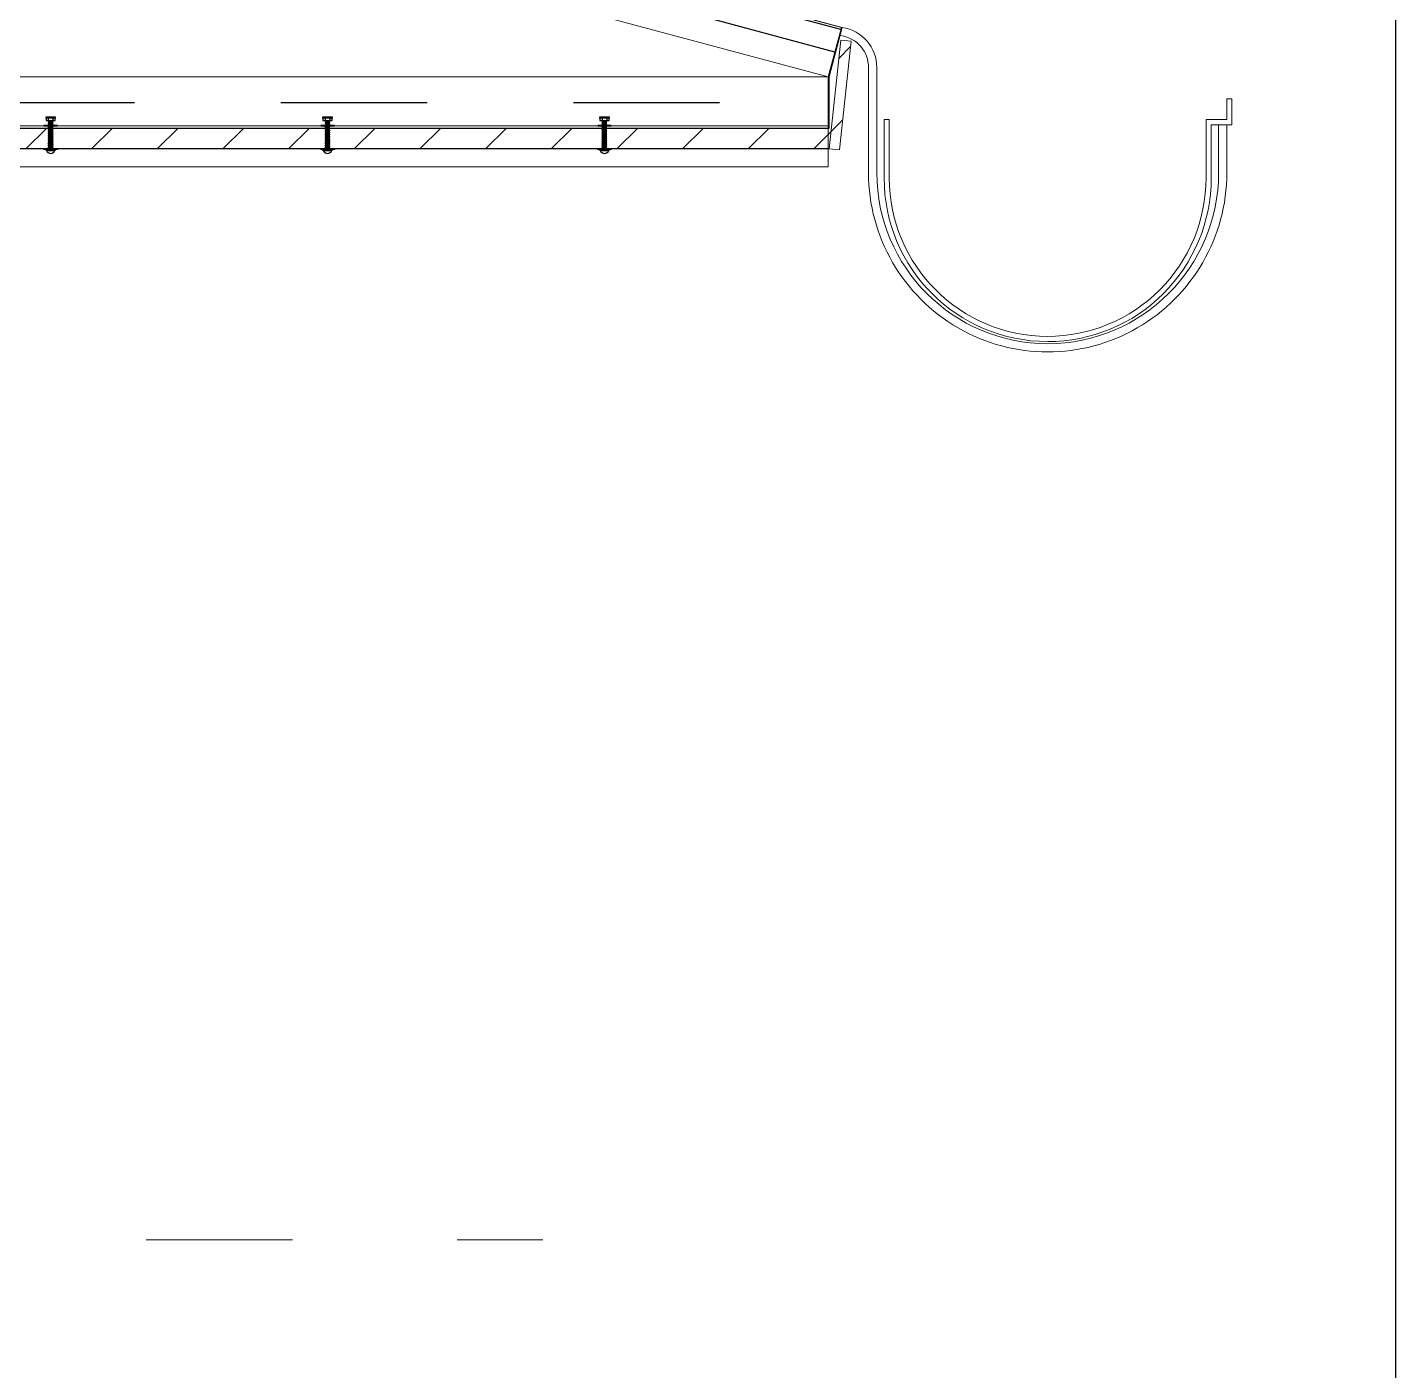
# Model space of a CAD drawing. Header units: millimetres. Extents: x 8674.86 to 8683.26, y 7174.65 to 7183.6.
# Drawn here: x 8682.323 to 8683.258, y 7178.226 to 7179.145 of the extents above; entities that cross this region are included whole.
import ezdxf

# ---------------------------------------------------------------- set-up
doc = ezdxf.new("R2010")
doc.units = ezdxf.units.MM
for name, pattern in [('ACAD_ISO03W100', [30, 12, -18]), ('ACAD_ISO12W100', [21, 12, -3, 0, -3, 0, -3]), ('TRAZO_Y_PUNTO', [1, 0.5, -0.25, 0, -0.25])]:
    doc.linetypes.add(name, pattern=pattern)
doc.layers.add('000-dwgLAB-Rectan.', color=251, linetype='Continuous', plot=False)
doc.layers.add('001_Dark_1 30', color=250, linetype='Continuous', lineweight=0)
doc.layers.add('CUT 1 30', color=7, linetype='ACAD_ISO12W100', lineweight=5)
doc.layers.add('002_Medium_1 30', color=252, linetype='Continuous')
doc.layers.add('003_Light_1 30', color=253, linetype='Continuous')

msp = doc.modelspace()

# ---------------------------------------------------------------- hatches: boundary and pattern name
at = {"layer": '003_Light_1 30', "ltscale": 10}
h = msp.add_hatch(dxfattribs=at)
h.set_pattern_fill('ANSI31', color=256, scale=0.01)
h.set_pattern_definition([(45, (8670.605085, 7173.586227), (-0.02245064, 0.02245064), [])])
h.paths.add_polyline_path([(8682.83242, 7179.26094), (8682.84691, 7179.25706), (8682.82102, 7179.16046), (8682.80653, 7179.16435)])
h.paths.add_polyline_path([(8682.87889, 7179.136), (8682.88595, 7179.13524), (8682.87797, 7179.0609), (8682.87091, 7179.06166)])
h.paths.add_polyline_path([(8682.72201, 7179.06166), (8682.72201, 7179.06125), (8682.72055, 7179.06125), (8682.72055, 7179.06044), (8682.71445, 7179.06044, 0.666965), (8682.72031, 7179.06044), (8682.72055, 7179.06044), (8682.72055, 7179.06125), (8682.72201, 7179.06125), (8682.72201, 7179.06166), (8682.87091, 7179.06166), (8682.87244, 7179.07586), (8682.71866, 7179.07586), (8682.71856, 7179.07606), (8682.71856, 7179.07674), (8682.71876, 7179.07685), (8682.71882, 7179.07683), (8682.7188, 7179.07687), (8682.71876, 7179.07685), (8682.71856, 7179.07691), (8682.71856, 7179.07586), (8682.71653, 7179.07586), (8682.71856, 7179.07538), (8682.71856, 7179.0747), (8682.71882, 7179.07417), (8682.71856, 7179.07402), (8682.71856, 7179.07334), (8682.71882, 7179.0728), (8682.71856, 7179.07266), (8682.71856, 7179.07198), (8682.71882, 7179.07144), (8682.71856, 7179.0713), (8682.71856, 7179.07062), (8682.71882, 7179.07008), (8682.71856, 7179.06994), (8682.71856, 7179.06926), (8682.71882, 7179.06872), (8682.71856, 7179.06858), (8682.71856, 7179.0679), (8682.71882, 7179.06736), (8682.71856, 7179.06722), (8682.71856, 7179.06654), (8682.71882, 7179.066), (8682.71856, 7179.06586), (8682.71856, 7179.06518), (8682.71882, 7179.06464), (8682.71856, 7179.0645), (8682.71856, 7179.06382), (8682.71882, 7179.06328), (8682.71856, 7179.06314), (8682.71856, 7179.06246), (8682.71882, 7179.06192), (8682.71835, 7179.06166)])
h.paths.add_polyline_path([(8682.53268, 7179.06166), (8682.53268, 7179.06125), (8682.53121, 7179.06125), (8682.53121, 7179.06044), (8682.52512, 7179.06044, 0.666965), (8682.53098, 7179.06044), (8682.53121, 7179.06044), (8682.53121, 7179.06125), (8682.53268, 7179.06125), (8682.53268, 7179.06166), (8682.71275, 7179.06166), (8682.71275, 7179.06125), (8682.71422, 7179.06125), (8682.71422, 7179.06044), (8682.71445, 7179.06044, 0.666965), (8682.72031, 7179.06044), (8682.71422, 7179.06044), (8682.71422, 7179.06125), (8682.71275, 7179.06125), (8682.71275, 7179.06166), (8682.71608, 7179.06166), (8682.71608, 7179.06236), (8682.71571, 7179.0629), (8682.71608, 7179.06304), (8682.71608, 7179.06372), (8682.71571, 7179.06426), (8682.71608, 7179.06441), (8682.71608, 7179.06509), (8682.71571, 7179.06562), (8682.71608, 7179.06577), (8682.71608, 7179.06645), (8682.71571, 7179.06698), (8682.71608, 7179.06713), (8682.71608, 7179.06781), (8682.71571, 7179.06834), (8682.71608, 7179.06849), (8682.71608, 7179.06917), (8682.71571, 7179.0697), (8682.71608, 7179.06985), (8682.71608, 7179.07053), (8682.71571, 7179.07106), (8682.71608, 7179.07121), (8682.71608, 7179.07189), (8682.71571, 7179.07242), (8682.71608, 7179.07257), (8682.71608, 7179.07325), (8682.71571, 7179.07378), (8682.71608, 7179.07393), (8682.71608, 7179.07461), (8682.71571, 7179.07514), (8682.71608, 7179.07529), (8682.71608, 7179.07586), (8682.71775, 7179.07586), (8682.71571, 7179.0765), (8682.71608, 7179.07597), (8682.71608, 7179.07586), (8682.52932, 7179.07586), (8682.52923, 7179.07606), (8682.52923, 7179.07674), (8682.52942, 7179.07685), (8682.52949, 7179.07683), (8682.52947, 7179.07687), (8682.52942, 7179.07685), (8682.52923, 7179.07691), (8682.52923, 7179.07586), (8682.5272, 7179.07586), (8682.52923, 7179.07538), (8682.52923, 7179.0747), (8682.52949, 7179.07417), (8682.52923, 7179.07402), (8682.52923, 7179.07334), (8682.52949, 7179.0728), (8682.52923, 7179.07266), (8682.52923, 7179.07198), (8682.52949, 7179.07144), (8682.52923, 7179.0713), (8682.52923, 7179.07062), (8682.52949, 7179.07008), (8682.52923, 7179.06994), (8682.52923, 7179.06926), (8682.52949, 7179.06872), (8682.52923, 7179.06858), (8682.52923, 7179.0679), (8682.52949, 7179.06736), (8682.52923, 7179.06722), (8682.52923, 7179.06654), (8682.52949, 7179.066), (8682.52923, 7179.06586), (8682.52923, 7179.06518), (8682.52949, 7179.06464), (8682.52923, 7179.0645), (8682.52923, 7179.06382), (8682.52949, 7179.06328), (8682.52923, 7179.06314), (8682.52923, 7179.06246), (8682.52949, 7179.06192), (8682.52902, 7179.06166)])
h.paths.add_polyline_path([(8682.34335, 7179.06166), (8682.34335, 7179.06125), (8682.34188, 7179.06125), (8682.34188, 7179.06044), (8682.33578, 7179.06044, 0.666965), (8682.34165, 7179.06044), (8682.34188, 7179.06044), (8682.34188, 7179.06125), (8682.34335, 7179.06125), (8682.34335, 7179.06166), (8682.52342, 7179.06166), (8682.52342, 7179.06125), (8682.52488, 7179.06125), (8682.52488, 7179.06044), (8682.52512, 7179.06044, 0.666965), (8682.53098, 7179.06044), (8682.52488, 7179.06044), (8682.52488, 7179.06125), (8682.52342, 7179.06125), (8682.52342, 7179.06166), (8682.52675, 7179.06166), (8682.52675, 7179.06236), (8682.52637, 7179.0629), (8682.52675, 7179.06304), (8682.52675, 7179.06372), (8682.52637, 7179.06426), (8682.52675, 7179.06441), (8682.52675, 7179.06509), (8682.52637, 7179.06562), (8682.52675, 7179.06577), (8682.52675, 7179.06645), (8682.52637, 7179.06698), (8682.52675, 7179.06713), (8682.52675, 7179.06781), (8682.52637, 7179.06834), (8682.52675, 7179.06849), (8682.52675, 7179.06917), (8682.52637, 7179.0697), (8682.52675, 7179.06985), (8682.52675, 7179.07053), (8682.52637, 7179.07106), (8682.52675, 7179.07121), (8682.52675, 7179.07189), (8682.52637, 7179.07242), (8682.52675, 7179.07257), (8682.52675, 7179.07325), (8682.52637, 7179.07378), (8682.52675, 7179.07393), (8682.52675, 7179.07461), (8682.52637, 7179.07514), (8682.52675, 7179.07529), (8682.52675, 7179.07586), (8682.52842, 7179.07586), (8682.52637, 7179.0765), (8682.52675, 7179.07597), (8682.52675, 7179.07586), (8682.33999, 7179.07586), (8682.3399, 7179.07606), (8682.3399, 7179.07674), (8682.34009, 7179.07685), (8682.34015, 7179.07683), (8682.34013, 7179.07687), (8682.34009, 7179.07685), (8682.3399, 7179.07691), (8682.3399, 7179.07586), (8682.33786, 7179.07586), (8682.3399, 7179.07538), (8682.3399, 7179.0747), (8682.34015, 7179.07417), (8682.3399, 7179.07402), (8682.3399, 7179.07334), (8682.34015, 7179.0728), (8682.3399, 7179.07266), (8682.3399, 7179.07198), (8682.34015, 7179.07144), (8682.3399, 7179.0713), (8682.3399, 7179.07062), (8682.34015, 7179.07008), (8682.3399, 7179.06994), (8682.3399, 7179.06926), (8682.34015, 7179.06872), (8682.3399, 7179.06858), (8682.3399, 7179.0679), (8682.34015, 7179.06736), (8682.3399, 7179.06722), (8682.3399, 7179.06654), (8682.34015, 7179.066), (8682.3399, 7179.06586), (8682.3399, 7179.06518), (8682.34015, 7179.06464), (8682.3399, 7179.0645), (8682.3399, 7179.06382), (8682.34015, 7179.06328), (8682.3399, 7179.06314), (8682.3399, 7179.06246), (8682.34015, 7179.06192), (8682.33969, 7179.06166)])
h.paths.add_polyline_path([(8682.24405, 7179.07586), (8682.33742, 7179.07586), (8682.33742, 7179.07529), (8682.33704, 7179.07514), (8682.33742, 7179.07461), (8682.33742, 7179.07393), (8682.33704, 7179.07378), (8682.33742, 7179.07325), (8682.33742, 7179.07257), (8682.33704, 7179.07242), (8682.33742, 7179.07189), (8682.33742, 7179.07121), (8682.33704, 7179.07106), (8682.33742, 7179.07053), (8682.33742, 7179.06985), (8682.33704, 7179.0697), (8682.33742, 7179.06917), (8682.33742, 7179.06849), (8682.33704, 7179.06834), (8682.33742, 7179.06781), (8682.33742, 7179.06713), (8682.33704, 7179.06698), (8682.33742, 7179.06645), (8682.33742, 7179.06577), (8682.33704, 7179.06562), (8682.33742, 7179.06509), (8682.33742, 7179.06441), (8682.33704, 7179.06426), (8682.33742, 7179.06372), (8682.33742, 7179.06304), (8682.33704, 7179.0629), (8682.33742, 7179.06236), (8682.33742, 7179.06166), (8682.24405, 7179.06166)])

# ---------------------------------------------------------------- linework, layer by layer
at = {"layer": '000-dwgLAB-Rectan.'}
msp.add_lwpolyline([(8674.86352, 7183.59695), (8683.25835, 7183.59695), (8683.25835, 7175.90279), (8674.86352, 7175.90279), (8674.86352, 7183.59695)], dxfattribs=at)
at = {"layer": '001_Dark_1 30'}
for p, q in [((8682.87044, 7179.11086), (8679.08326, 7180.12563)), ((8682.8795, 7179.14467), (8682.32706, 7179.29269)), ((8682.87997, 7179.14467), (8682.32754, 7179.29269)), ((8682.87044, 7179.11086), (8682.8795, 7179.14467)), ((8682.87091, 7179.11086), (8682.87997, 7179.14467)), ((8682.87889, 7179.136), (8682.87091, 7179.06166)), ((8682.88595, 7179.13524), (8682.87797, 7179.0609)), ((8682.88595, 7179.13524), (8682.87889, 7179.136)), ((8675.29609, 7179.11086), (8682.87044, 7179.11086)), ((8682.87044, 7179.11086), (8682.87044, 7179.07586)), ((8682.87091, 7179.11086), (8682.87091, 7179.07586)), ((8682.89793, 7179.11712), (8682.89794, 7179.04526)), ((8682.9036, 7179.04526), (8682.90361, 7179.11711)), ((8683.14646, 7179.09576), (8683.14292, 7179.09576)), ((8683.14292, 7179.09576), (8683.14292, 7179.08158)), ((8683.14646, 7179.07803), (8683.14646, 7179.09576)), ((8682.91215, 7179.08158), (8682.9086, 7179.08158)), ((8682.9086, 7179.08158), (8682.9086, 7179.04172)), ((8682.91215, 7179.04172), (8682.91215, 7179.08158)), ((8683.14292, 7179.08158), (8683.12873, 7179.08158)), ((8683.12873, 7179.08158), (8683.12873, 7179.04172)), ((8675.29609, 7179.07743), (8682.87044, 7179.07743)), ((8682.87044, 7179.07586), (8682.87044, 7179.04926)), ((8683.13228, 7179.04172), (8683.13228, 7179.07803)), ((8683.13228, 7179.07803), (8683.14646, 7179.07803)), ((8683.14294, 7179.07803), (8683.13728, 7179.07803)), ((8683.13728, 7179.07803), (8683.13728, 7179.04526)), ((8683.14294, 7179.04526), (8683.14294, 7179.07803)), ((8682.87091, 7179.06166), (8682.87797, 7179.0609)), ((8682.87044, 7179.04926), (8682.24385, 7179.04926))]:
    msp.add_line(p, q, dxfattribs=at)
for centre, radius, start, end in [((8682.8758, 7179.11714), 0.02213, 359.93384, 81.42379), ((8682.87573, 7179.11711), 0.02788, 0, 81.24716), ((8683.02044, 7179.04526), 0.1225, 179.9993, 359.99993), ((8683.02044, 7179.04526), 0.11684, 180, 0), ((8683.02044, 7179.04172), 0.11184, 180, 269.99968), ((8683.02044, 7179.04172), 0.10829, 180, 270), ((8683.02044, 7179.04172), 0.11184, 269.99968, 0.00001), ((8683.02044, 7179.04172), 0.10829, 270, 0.00001)]:
    msp.add_arc(centre, radius, start, end, dxfattribs=at)
at = {"layer": '002_Medium_1 30', "linetype": 'ACAD_ISO03W100', "ltscale": 0.0055}
for p, q in [((8682.87497, 7179.12776), (8679.08326, 7180.14375)), ((8675.29609, 7179.09336), (8682.87044, 7179.09336))]:
    msp.add_line(p, q, dxfattribs=at)
at = {"layer": '002_Medium_1 30'}
for p, q in [((8682.33555, 7179.08265), (8682.33555, 7179.08347)), ((8682.33555, 7179.08347), (8682.34188, 7179.08347)), ((8682.34188, 7179.08265), (8682.33555, 7179.08265)), ((8682.33555, 7179.08265), (8682.33555, 7179.08102)), ((8682.34188, 7179.08265), (8682.33555, 7179.08265)), ((8682.33555, 7179.08102), (8682.34188, 7179.08102)), ((8682.33708, 7179.08265), (8682.33708, 7179.08102)), ((8682.34024, 7179.08265), (8682.34024, 7179.08102)), ((8682.34188, 7179.08347), (8682.34188, 7179.08265)), ((8682.34188, 7179.08102), (8682.34188, 7179.08265)), ((8682.52488, 7179.08265), (8682.52488, 7179.08347)), ((8682.52488, 7179.08347), (8682.53121, 7179.08347)), ((8682.53121, 7179.08265), (8682.52488, 7179.08265)), ((8682.52488, 7179.08265), (8682.52488, 7179.08102)), ((8682.53121, 7179.08265), (8682.52488, 7179.08265)), ((8682.52488, 7179.08102), (8682.53121, 7179.08102)), ((8682.52641, 7179.08265), (8682.52641, 7179.08102)), ((8682.52957, 7179.08265), (8682.52957, 7179.08102)), ((8682.53121, 7179.08347), (8682.53121, 7179.08265)), ((8682.53121, 7179.08102), (8682.53121, 7179.08265)), ((8682.71422, 7179.08265), (8682.71422, 7179.08347)), ((8682.71422, 7179.08347), (8682.72055, 7179.08347)), ((8682.72055, 7179.08265), (8682.71422, 7179.08265)), ((8682.71422, 7179.08265), (8682.71422, 7179.08102)), ((8682.72055, 7179.08265), (8682.71422, 7179.08265)), ((8682.71422, 7179.08102), (8682.72055, 7179.08102)), ((8682.71574, 7179.08265), (8682.71574, 7179.08102)), ((8682.7189, 7179.08265), (8682.7189, 7179.08102)), ((8682.72055, 7179.08347), (8682.72055, 7179.08265)), ((8682.72055, 7179.08102), (8682.72055, 7179.08265)), ((8682.33408, 7179.07769), (8682.33408, 7179.07728)), ((8682.34335, 7179.07769), (8682.33408, 7179.07769)), ((8682.33408, 7179.07728), (8682.34335, 7179.07728)), ((8682.34335, 7179.07728), (8682.34335, 7179.07769)), ((8682.52342, 7179.07769), (8682.52342, 7179.07728)), ((8682.53268, 7179.07769), (8682.52342, 7179.07769)), ((8682.52342, 7179.07728), (8682.53268, 7179.07728)), ((8682.53268, 7179.07728), (8682.53268, 7179.07769)), ((8682.71275, 7179.07769), (8682.71275, 7179.07728)), ((8682.72201, 7179.07769), (8682.71275, 7179.07769)), ((8682.71275, 7179.07728), (8682.72201, 7179.07728)), ((8682.72201, 7179.07728), (8682.72201, 7179.07769)), ((8682.33408, 7179.06125), (8682.33408, 7179.06166)), ((8682.33408, 7179.06166), (8682.34335, 7179.06166)), ((8682.34335, 7179.06125), (8682.33408, 7179.06125)), ((8682.33555, 7179.06044), (8682.33555, 7179.06125)), ((8682.33555, 7179.06125), (8682.34188, 7179.06125)), ((8682.34188, 7179.06044), (8682.33555, 7179.06044)), ((8682.34188, 7179.06125), (8682.34188, 7179.06044)), ((8682.34335, 7179.06166), (8682.34335, 7179.06125)), ((8682.52342, 7179.06125), (8682.52342, 7179.06166)), ((8682.52342, 7179.06166), (8682.53268, 7179.06166)), ((8682.53268, 7179.06125), (8682.52342, 7179.06125)), ((8682.52488, 7179.06044), (8682.52488, 7179.06125)), ((8682.52488, 7179.06125), (8682.53121, 7179.06125)), ((8682.53121, 7179.06044), (8682.52488, 7179.06044)), ((8682.53121, 7179.06125), (8682.53121, 7179.06044)), ((8682.53268, 7179.06166), (8682.53268, 7179.06125)), ((8682.71275, 7179.06125), (8682.71275, 7179.06166)), ((8682.71275, 7179.06166), (8682.72201, 7179.06166)), ((8682.72201, 7179.06125), (8682.71275, 7179.06125)), ((8682.71422, 7179.06044), (8682.71422, 7179.06125)), ((8682.71422, 7179.06125), (8682.72055, 7179.06125)), ((8682.72055, 7179.06044), (8682.71422, 7179.06044)), ((8682.72055, 7179.06125), (8682.72055, 7179.06044)), ((8682.72201, 7179.06166), (8682.72201, 7179.06125))]:
    msp.add_line(p, q, dxfattribs=at)
at = {"layer": '002_Medium_1 30', "linetype": 'Continuous'}
for p, q in [((8682.33742, 7179.08067), (8682.33742, 7179.08102)), ((8682.3399, 7179.08077), (8682.33882, 7179.08102)), ((8682.34015, 7179.08091), (8682.3398, 7179.08102)), ((8682.34015, 7179.08091), (8682.3399, 7179.08077)), ((8682.3399, 7179.08077), (8682.3399, 7179.08009)), ((8682.3401, 7179.08102), (8682.34015, 7179.08091)), ((8682.52675, 7179.08067), (8682.52675, 7179.08102)), ((8682.52923, 7179.08077), (8682.52815, 7179.08102)), ((8682.52949, 7179.08091), (8682.52914, 7179.08102)), ((8682.52949, 7179.08091), (8682.52923, 7179.08077)), ((8682.52923, 7179.08077), (8682.52923, 7179.08009)), ((8682.52943, 7179.08102), (8682.52949, 7179.08091)), ((8682.71608, 7179.08067), (8682.71608, 7179.08102)), ((8682.71856, 7179.08077), (8682.71749, 7179.08102)), ((8682.71882, 7179.08091), (8682.71847, 7179.08102)), ((8682.71882, 7179.08091), (8682.71856, 7179.08077)), ((8682.71856, 7179.08077), (8682.71856, 7179.08009)), ((8682.71877, 7179.08102), (8682.71882, 7179.08091)), ((8682.33704, 7179.08053), (8682.33742, 7179.08067)), ((8682.34015, 7179.07955), (8682.33704, 7179.08053)), ((8682.33742, 7179.07999), (8682.33704, 7179.08053)), ((8682.33704, 7179.07917), (8682.33742, 7179.07931)), ((8682.34015, 7179.07819), (8682.33704, 7179.07917)), ((8682.33742, 7179.07863), (8682.33704, 7179.07917)), ((8682.33704, 7179.07781), (8682.33742, 7179.07795)), ((8682.33742, 7179.07769), (8682.33704, 7179.07781)), ((8682.33713, 7179.07769), (8682.33704, 7179.07781)), ((8682.33704, 7179.0765), (8682.33742, 7179.07665)), ((8682.34015, 7179.07553), (8682.33704, 7179.0765)), ((8682.33742, 7179.07597), (8682.33704, 7179.0765)), ((8682.33704, 7179.07514), (8682.33742, 7179.07529)), ((8682.34015, 7179.07417), (8682.33704, 7179.07514)), ((8682.33742, 7179.07461), (8682.33704, 7179.07514)), ((8682.33704, 7179.07378), (8682.33742, 7179.07393)), ((8682.34015, 7179.0728), (8682.33704, 7179.07378)), ((8682.33742, 7179.07325), (8682.33704, 7179.07378)), ((8682.33704, 7179.07242), (8682.33742, 7179.07257)), ((8682.34015, 7179.07144), (8682.33704, 7179.07242)), ((8682.33742, 7179.07189), (8682.33704, 7179.07242)), ((8682.33742, 7179.07727), (8682.33741, 7179.07728)), ((8682.3399, 7179.08009), (8682.33742, 7179.08067)), ((8682.3399, 7179.07941), (8682.33742, 7179.07999)), ((8682.33742, 7179.07931), (8682.33742, 7179.07999)), ((8682.3399, 7179.07873), (8682.33742, 7179.07931)), ((8682.3399, 7179.07805), (8682.33742, 7179.07863)), ((8682.33742, 7179.07795), (8682.33742, 7179.07863)), ((8682.33854, 7179.07769), (8682.33742, 7179.07795)), ((8682.3399, 7179.07674), (8682.33742, 7179.07733)), ((8682.33742, 7179.07665), (8682.33742, 7179.07733)), ((8682.3399, 7179.07606), (8682.33742, 7179.07665)), ((8682.3399, 7179.07538), (8682.33742, 7179.07597)), ((8682.33742, 7179.07529), (8682.33742, 7179.07597)), ((8682.3399, 7179.07538), (8682.33742, 7179.07597)), ((8682.3399, 7179.0747), (8682.33742, 7179.07529)), ((8682.3399, 7179.07402), (8682.33742, 7179.07461)), ((8682.33742, 7179.07393), (8682.33742, 7179.07461)), ((8682.3399, 7179.07402), (8682.33742, 7179.07461)), ((8682.3399, 7179.07334), (8682.33742, 7179.07393)), ((8682.3399, 7179.07266), (8682.33742, 7179.07325)), ((8682.33742, 7179.07257), (8682.33742, 7179.07325)), ((8682.3399, 7179.07266), (8682.33742, 7179.07325)), ((8682.3399, 7179.07198), (8682.33742, 7179.07257)), ((8682.3399, 7179.0713), (8682.33742, 7179.07189)), ((8682.33742, 7179.07121), (8682.33742, 7179.07189)), ((8682.3399, 7179.0713), (8682.33742, 7179.07189)), ((8682.34015, 7179.07683), (8682.33872, 7179.07728)), ((8682.3399, 7179.08009), (8682.34015, 7179.07955)), ((8682.34015, 7179.07955), (8682.3399, 7179.07941)), ((8682.3399, 7179.07941), (8682.3399, 7179.07873)), ((8682.3399, 7179.07873), (8682.34015, 7179.07819)), ((8682.34015, 7179.07819), (8682.3399, 7179.07805)), ((8682.3399, 7179.07805), (8682.3399, 7179.07769)), ((8682.34015, 7179.07689), (8682.3399, 7179.07674)), ((8682.3399, 7179.07674), (8682.3399, 7179.07606)), ((8682.3399, 7179.07606), (8682.34015, 7179.07553)), ((8682.34015, 7179.07553), (8682.3399, 7179.07538)), ((8682.34015, 7179.07553), (8682.3399, 7179.07538)), ((8682.3399, 7179.07538), (8682.3399, 7179.0747)), ((8682.3399, 7179.0747), (8682.34015, 7179.07417)), ((8682.34015, 7179.07417), (8682.3399, 7179.07402)), ((8682.34015, 7179.07417), (8682.3399, 7179.07402)), ((8682.3399, 7179.07402), (8682.3399, 7179.07334)), ((8682.3399, 7179.07334), (8682.34015, 7179.0728)), ((8682.34015, 7179.0728), (8682.3399, 7179.07266)), ((8682.34015, 7179.0728), (8682.3399, 7179.07266)), ((8682.3399, 7179.07266), (8682.3399, 7179.07198)), ((8682.3399, 7179.07198), (8682.34015, 7179.07144)), ((8682.34015, 7179.07144), (8682.3399, 7179.0713)), ((8682.34015, 7179.07144), (8682.3399, 7179.0713)), ((8682.33994, 7179.07728), (8682.34015, 7179.07683)), ((8682.52637, 7179.08053), (8682.52675, 7179.08067)), ((8682.52949, 7179.07955), (8682.52637, 7179.08053)), ((8682.52675, 7179.07999), (8682.52637, 7179.08053)), ((8682.52637, 7179.07917), (8682.52675, 7179.07931)), ((8682.52949, 7179.07819), (8682.52637, 7179.07917)), ((8682.52675, 7179.07863), (8682.52637, 7179.07917)), ((8682.52637, 7179.07781), (8682.52675, 7179.07795)), ((8682.52676, 7179.07769), (8682.52637, 7179.07781)), ((8682.52646, 7179.07769), (8682.52637, 7179.07781)), ((8682.52637, 7179.0765), (8682.52675, 7179.07665)), ((8682.52949, 7179.07553), (8682.52637, 7179.0765)), ((8682.52675, 7179.07597), (8682.52637, 7179.0765)), ((8682.52637, 7179.07514), (8682.52675, 7179.07529)), ((8682.52949, 7179.07417), (8682.52637, 7179.07514)), ((8682.52675, 7179.07461), (8682.52637, 7179.07514)), ((8682.52637, 7179.07378), (8682.52675, 7179.07393)), ((8682.52949, 7179.0728), (8682.52637, 7179.07378)), ((8682.52675, 7179.07325), (8682.52637, 7179.07378)), ((8682.52637, 7179.07242), (8682.52675, 7179.07257)), ((8682.52949, 7179.07144), (8682.52637, 7179.07242)), ((8682.52675, 7179.07189), (8682.52637, 7179.07242)), ((8682.52675, 7179.07727), (8682.52674, 7179.07728)), ((8682.52923, 7179.08009), (8682.52675, 7179.08067)), ((8682.52923, 7179.07941), (8682.52675, 7179.07999)), ((8682.52675, 7179.07931), (8682.52675, 7179.07999)), ((8682.52923, 7179.07873), (8682.52675, 7179.07931)), ((8682.52923, 7179.07805), (8682.52675, 7179.07863)), ((8682.52675, 7179.07795), (8682.52675, 7179.07863)), ((8682.52787, 7179.07769), (8682.52675, 7179.07795)), ((8682.52923, 7179.07674), (8682.52675, 7179.07733)), ((8682.52675, 7179.07665), (8682.52675, 7179.07733)), ((8682.52923, 7179.07606), (8682.52675, 7179.07665)), ((8682.52923, 7179.07538), (8682.52675, 7179.07597)), ((8682.52675, 7179.07529), (8682.52675, 7179.07597)), ((8682.52923, 7179.07538), (8682.52675, 7179.07597)), ((8682.52923, 7179.0747), (8682.52675, 7179.07529)), ((8682.52923, 7179.07402), (8682.52675, 7179.07461)), ((8682.52675, 7179.07393), (8682.52675, 7179.07461)), ((8682.52923, 7179.07402), (8682.52675, 7179.07461)), ((8682.52923, 7179.07334), (8682.52675, 7179.07393)), ((8682.52923, 7179.07266), (8682.52675, 7179.07325)), ((8682.52675, 7179.07257), (8682.52675, 7179.07325)), ((8682.52923, 7179.07266), (8682.52675, 7179.07325)), ((8682.52923, 7179.07198), (8682.52675, 7179.07257)), ((8682.52923, 7179.0713), (8682.52675, 7179.07189)), ((8682.52675, 7179.07121), (8682.52675, 7179.07189)), ((8682.52923, 7179.0713), (8682.52675, 7179.07189)), ((8682.52949, 7179.07683), (8682.52805, 7179.07728)), ((8682.52923, 7179.08009), (8682.52949, 7179.07955)), ((8682.52949, 7179.07955), (8682.52923, 7179.07941)), ((8682.52923, 7179.07941), (8682.52923, 7179.07873)), ((8682.52923, 7179.07873), (8682.52949, 7179.07819)), ((8682.52949, 7179.07819), (8682.52923, 7179.07805)), ((8682.52923, 7179.07805), (8682.52923, 7179.07769)), ((8682.52949, 7179.07689), (8682.52923, 7179.07674)), ((8682.52923, 7179.07674), (8682.52923, 7179.07606)), ((8682.52923, 7179.07606), (8682.52949, 7179.07553)), ((8682.52949, 7179.07553), (8682.52923, 7179.07538)), ((8682.52949, 7179.07553), (8682.52923, 7179.07538)), ((8682.52923, 7179.07538), (8682.52923, 7179.0747)), ((8682.52923, 7179.0747), (8682.52949, 7179.07417)), ((8682.52949, 7179.07417), (8682.52923, 7179.07402)), ((8682.52949, 7179.07417), (8682.52923, 7179.07402)), ((8682.52923, 7179.07402), (8682.52923, 7179.07334)), ((8682.52923, 7179.07334), (8682.52949, 7179.0728)), ((8682.52949, 7179.0728), (8682.52923, 7179.07266)), ((8682.52949, 7179.0728), (8682.52923, 7179.07266)), ((8682.52923, 7179.07266), (8682.52923, 7179.07198)), ((8682.52923, 7179.07198), (8682.52949, 7179.07144)), ((8682.52949, 7179.07144), (8682.52923, 7179.0713)), ((8682.52949, 7179.07144), (8682.52923, 7179.0713)), ((8682.52927, 7179.07728), (8682.52949, 7179.07683)), ((8682.71571, 7179.08053), (8682.71608, 7179.08067)), ((8682.71882, 7179.07955), (8682.71571, 7179.08053)), ((8682.71608, 7179.07999), (8682.71571, 7179.08053)), ((8682.71571, 7179.07917), (8682.71608, 7179.07931)), ((8682.71882, 7179.07819), (8682.71571, 7179.07917)), ((8682.71608, 7179.07863), (8682.71571, 7179.07917)), ((8682.71571, 7179.07781), (8682.71608, 7179.07795)), ((8682.71609, 7179.07769), (8682.71571, 7179.07781)), ((8682.71579, 7179.07769), (8682.71571, 7179.07781)), ((8682.71571, 7179.0765), (8682.71608, 7179.07665)), ((8682.71882, 7179.07553), (8682.71571, 7179.0765)), ((8682.71608, 7179.07597), (8682.71571, 7179.0765)), ((8682.71571, 7179.07514), (8682.71608, 7179.07529)), ((8682.71882, 7179.07417), (8682.71571, 7179.07514)), ((8682.71608, 7179.07461), (8682.71571, 7179.07514)), ((8682.71571, 7179.07378), (8682.71608, 7179.07393)), ((8682.71882, 7179.0728), (8682.71571, 7179.07378)), ((8682.71608, 7179.07325), (8682.71571, 7179.07378)), ((8682.71571, 7179.07242), (8682.71608, 7179.07257)), ((8682.71882, 7179.07144), (8682.71571, 7179.07242)), ((8682.71608, 7179.07189), (8682.71571, 7179.07242)), ((8682.71856, 7179.08009), (8682.71608, 7179.08067)), ((8682.71856, 7179.07941), (8682.71608, 7179.07999)), ((8682.71608, 7179.07931), (8682.71608, 7179.07999)), ((8682.71856, 7179.07873), (8682.71608, 7179.07931)), ((8682.71856, 7179.07805), (8682.71608, 7179.07863)), ((8682.71608, 7179.07795), (8682.71608, 7179.07863)), ((8682.7172, 7179.07769), (8682.71608, 7179.07795)), ((8682.71856, 7179.07674), (8682.71608, 7179.07733)), ((8682.71608, 7179.07665), (8682.71608, 7179.07733)), ((8682.71608, 7179.07727), (8682.71608, 7179.07728)), ((8682.71856, 7179.07606), (8682.71608, 7179.07665)), ((8682.71856, 7179.07538), (8682.71608, 7179.07597)), ((8682.71608, 7179.07529), (8682.71608, 7179.07597)), ((8682.71856, 7179.07538), (8682.71608, 7179.07597)), ((8682.71856, 7179.0747), (8682.71608, 7179.07529)), ((8682.71856, 7179.07402), (8682.71608, 7179.07461)), ((8682.71608, 7179.07393), (8682.71608, 7179.07461)), ((8682.71856, 7179.07402), (8682.71608, 7179.07461)), ((8682.71856, 7179.07334), (8682.71608, 7179.07393)), ((8682.71856, 7179.07266), (8682.71608, 7179.07325)), ((8682.71608, 7179.07257), (8682.71608, 7179.07325)), ((8682.71856, 7179.07266), (8682.71608, 7179.07325)), ((8682.71856, 7179.07198), (8682.71608, 7179.07257)), ((8682.71856, 7179.0713), (8682.71608, 7179.07189)), ((8682.71608, 7179.07121), (8682.71608, 7179.07189)), ((8682.71856, 7179.0713), (8682.71608, 7179.07189)), ((8682.71882, 7179.07683), (8682.71739, 7179.07728)), ((8682.71856, 7179.08009), (8682.71882, 7179.07955)), ((8682.71882, 7179.07955), (8682.71856, 7179.07941)), ((8682.71856, 7179.07941), (8682.71856, 7179.07873)), ((8682.71856, 7179.07873), (8682.71882, 7179.07819)), ((8682.71882, 7179.07819), (8682.71856, 7179.07805)), ((8682.71856, 7179.07805), (8682.71856, 7179.07769)), ((8682.71882, 7179.07689), (8682.71856, 7179.07674)), ((8682.71856, 7179.07674), (8682.71856, 7179.07606)), ((8682.71856, 7179.07606), (8682.71882, 7179.07553)), ((8682.71882, 7179.07553), (8682.71856, 7179.07538)), ((8682.71882, 7179.07553), (8682.71856, 7179.07538)), ((8682.71856, 7179.07538), (8682.71856, 7179.0747)), ((8682.71856, 7179.0747), (8682.71882, 7179.07417)), ((8682.71882, 7179.07417), (8682.71856, 7179.07402)), ((8682.71882, 7179.07417), (8682.71856, 7179.07402)), ((8682.71856, 7179.07402), (8682.71856, 7179.07334)), ((8682.71856, 7179.07334), (8682.71882, 7179.0728)), ((8682.71882, 7179.0728), (8682.71856, 7179.07266)), ((8682.71882, 7179.0728), (8682.71856, 7179.07266)), ((8682.71856, 7179.07266), (8682.71856, 7179.07198)), ((8682.71856, 7179.07198), (8682.71882, 7179.07144)), ((8682.71882, 7179.07144), (8682.71856, 7179.0713)), ((8682.71882, 7179.07144), (8682.71856, 7179.0713)), ((8682.7186, 7179.07728), (8682.71882, 7179.07683)), ((8682.33704, 7179.07106), (8682.33742, 7179.07121)), ((8682.34015, 7179.07008), (8682.33704, 7179.07106)), ((8682.33742, 7179.07053), (8682.33704, 7179.07106)), ((8682.33704, 7179.0697), (8682.33742, 7179.06985)), ((8682.34015, 7179.06872), (8682.33704, 7179.0697)), ((8682.33742, 7179.06917), (8682.33704, 7179.0697)), ((8682.33704, 7179.06834), (8682.33742, 7179.06849)), ((8682.34015, 7179.06736), (8682.33704, 7179.06834)), ((8682.33742, 7179.06781), (8682.33704, 7179.06834)), ((8682.33704, 7179.06698), (8682.33742, 7179.06713)), ((8682.34015, 7179.066), (8682.33704, 7179.06698)), ((8682.33742, 7179.06645), (8682.33704, 7179.06698)), ((8682.33704, 7179.06562), (8682.33742, 7179.06577)), ((8682.34015, 7179.06464), (8682.33704, 7179.06562)), ((8682.33742, 7179.06509), (8682.33704, 7179.06562)), ((8682.33704, 7179.06426), (8682.33742, 7179.06441)), ((8682.34015, 7179.06328), (8682.33704, 7179.06426)), ((8682.33742, 7179.06372), (8682.33704, 7179.06426)), ((8682.33704, 7179.0629), (8682.33742, 7179.06304)), ((8682.34015, 7179.06192), (8682.33704, 7179.0629)), ((8682.33742, 7179.06236), (8682.33704, 7179.0629)), ((8682.3399, 7179.07062), (8682.33742, 7179.07121)), ((8682.3399, 7179.06994), (8682.33742, 7179.07053)), ((8682.33742, 7179.06985), (8682.33742, 7179.07053)), ((8682.3399, 7179.06994), (8682.33742, 7179.07053)), ((8682.3399, 7179.06926), (8682.33742, 7179.06985)), ((8682.3399, 7179.06858), (8682.33742, 7179.06917)), ((8682.33742, 7179.06849), (8682.33742, 7179.06917)), ((8682.3399, 7179.06858), (8682.33742, 7179.06917)), ((8682.3399, 7179.0679), (8682.33742, 7179.06849)), ((8682.3399, 7179.06722), (8682.33742, 7179.06781)), ((8682.33742, 7179.06713), (8682.33742, 7179.06781)), ((8682.3399, 7179.06722), (8682.33742, 7179.06781)), ((8682.3399, 7179.06654), (8682.33742, 7179.06713)), ((8682.3399, 7179.06586), (8682.33742, 7179.06645)), ((8682.33742, 7179.06577), (8682.33742, 7179.06645)), ((8682.3399, 7179.06586), (8682.33742, 7179.06645)), ((8682.3399, 7179.06518), (8682.33742, 7179.06577)), ((8682.3399, 7179.0645), (8682.33742, 7179.06509)), ((8682.33742, 7179.06441), (8682.33742, 7179.06509)), ((8682.3399, 7179.0645), (8682.33742, 7179.06509)), ((8682.3399, 7179.06382), (8682.33742, 7179.06441)), ((8682.3399, 7179.06314), (8682.33742, 7179.06372)), ((8682.33742, 7179.06304), (8682.33742, 7179.06372)), ((8682.3399, 7179.06246), (8682.33742, 7179.06304)), ((8682.33742, 7179.0617), (8682.33742, 7179.06236)), ((8682.3399, 7179.06178), (8682.33742, 7179.06236)), ((8682.3399, 7179.0713), (8682.3399, 7179.07062)), ((8682.3399, 7179.07062), (8682.34015, 7179.07008)), ((8682.34015, 7179.07008), (8682.3399, 7179.06994)), ((8682.34015, 7179.07008), (8682.3399, 7179.06994)), ((8682.3399, 7179.06994), (8682.3399, 7179.06926)), ((8682.3399, 7179.06926), (8682.34015, 7179.06872)), ((8682.34015, 7179.06872), (8682.3399, 7179.06858)), ((8682.34015, 7179.06872), (8682.3399, 7179.06858)), ((8682.3399, 7179.06858), (8682.3399, 7179.0679)), ((8682.3399, 7179.0679), (8682.34015, 7179.06736)), ((8682.34015, 7179.06736), (8682.3399, 7179.06722)), ((8682.34015, 7179.06736), (8682.3399, 7179.06722)), ((8682.3399, 7179.06722), (8682.3399, 7179.06654)), ((8682.3399, 7179.06654), (8682.34015, 7179.066)), ((8682.34015, 7179.066), (8682.3399, 7179.06586)), ((8682.34015, 7179.066), (8682.3399, 7179.06586)), ((8682.3399, 7179.06586), (8682.3399, 7179.06518)), ((8682.3399, 7179.06518), (8682.34015, 7179.06464)), ((8682.34015, 7179.06464), (8682.3399, 7179.0645)), ((8682.34015, 7179.06464), (8682.3399, 7179.0645)), ((8682.3399, 7179.0645), (8682.3399, 7179.06382)), ((8682.3399, 7179.06382), (8682.34015, 7179.06328)), ((8682.34015, 7179.06328), (8682.3399, 7179.06314)), ((8682.3399, 7179.06314), (8682.3399, 7179.06246)), ((8682.3399, 7179.06246), (8682.34015, 7179.06192)), ((8682.52637, 7179.07106), (8682.52675, 7179.07121)), ((8682.52949, 7179.07008), (8682.52637, 7179.07106)), ((8682.52675, 7179.07053), (8682.52637, 7179.07106)), ((8682.52637, 7179.0697), (8682.52675, 7179.06985)), ((8682.52949, 7179.06872), (8682.52637, 7179.0697)), ((8682.52675, 7179.06917), (8682.52637, 7179.0697)), ((8682.52637, 7179.06834), (8682.52675, 7179.06849)), ((8682.52949, 7179.06736), (8682.52637, 7179.06834)), ((8682.52675, 7179.06781), (8682.52637, 7179.06834)), ((8682.52637, 7179.06698), (8682.52675, 7179.06713)), ((8682.52949, 7179.066), (8682.52637, 7179.06698)), ((8682.52675, 7179.06645), (8682.52637, 7179.06698)), ((8682.52637, 7179.06562), (8682.52675, 7179.06577)), ((8682.52949, 7179.06464), (8682.52637, 7179.06562)), ((8682.52675, 7179.06509), (8682.52637, 7179.06562)), ((8682.52637, 7179.06426), (8682.52675, 7179.06441)), ((8682.52949, 7179.06328), (8682.52637, 7179.06426)), ((8682.52675, 7179.06372), (8682.52637, 7179.06426)), ((8682.52637, 7179.0629), (8682.52675, 7179.06304)), ((8682.52949, 7179.06192), (8682.52637, 7179.0629)), ((8682.52675, 7179.06236), (8682.52637, 7179.0629)), ((8682.52923, 7179.07062), (8682.52675, 7179.07121)), ((8682.52923, 7179.06994), (8682.52675, 7179.07053)), ((8682.52675, 7179.06985), (8682.52675, 7179.07053)), ((8682.52923, 7179.06994), (8682.52675, 7179.07053)), ((8682.52923, 7179.06926), (8682.52675, 7179.06985)), ((8682.52923, 7179.06858), (8682.52675, 7179.06917)), ((8682.52675, 7179.06849), (8682.52675, 7179.06917)), ((8682.52923, 7179.06858), (8682.52675, 7179.06917)), ((8682.52923, 7179.0679), (8682.52675, 7179.06849)), ((8682.52923, 7179.06722), (8682.52675, 7179.06781)), ((8682.52675, 7179.06713), (8682.52675, 7179.06781)), ((8682.52923, 7179.06722), (8682.52675, 7179.06781)), ((8682.52923, 7179.06654), (8682.52675, 7179.06713)), ((8682.52923, 7179.06586), (8682.52675, 7179.06645)), ((8682.52675, 7179.06577), (8682.52675, 7179.06645)), ((8682.52923, 7179.06586), (8682.52675, 7179.06645)), ((8682.52923, 7179.06518), (8682.52675, 7179.06577)), ((8682.52923, 7179.0645), (8682.52675, 7179.06509)), ((8682.52675, 7179.06441), (8682.52675, 7179.06509)), ((8682.52923, 7179.0645), (8682.52675, 7179.06509)), ((8682.52923, 7179.06382), (8682.52675, 7179.06441)), ((8682.52923, 7179.06314), (8682.52675, 7179.06372)), ((8682.52675, 7179.06304), (8682.52675, 7179.06372)), ((8682.52923, 7179.06246), (8682.52675, 7179.06304)), ((8682.52675, 7179.0617), (8682.52675, 7179.06236)), ((8682.52923, 7179.06178), (8682.52675, 7179.06236)), ((8682.52923, 7179.0713), (8682.52923, 7179.07062)), ((8682.52923, 7179.07062), (8682.52949, 7179.07008)), ((8682.52949, 7179.07008), (8682.52923, 7179.06994)), ((8682.52949, 7179.07008), (8682.52923, 7179.06994)), ((8682.52923, 7179.06994), (8682.52923, 7179.06926)), ((8682.52923, 7179.06926), (8682.52949, 7179.06872)), ((8682.52949, 7179.06872), (8682.52923, 7179.06858)), ((8682.52949, 7179.06872), (8682.52923, 7179.06858)), ((8682.52923, 7179.06858), (8682.52923, 7179.0679)), ((8682.52923, 7179.0679), (8682.52949, 7179.06736)), ((8682.52949, 7179.06736), (8682.52923, 7179.06722)), ((8682.52949, 7179.06736), (8682.52923, 7179.06722)), ((8682.52923, 7179.06722), (8682.52923, 7179.06654)), ((8682.52923, 7179.06654), (8682.52949, 7179.066)), ((8682.52949, 7179.066), (8682.52923, 7179.06586)), ((8682.52949, 7179.066), (8682.52923, 7179.06586)), ((8682.52923, 7179.06586), (8682.52923, 7179.06518)), ((8682.52923, 7179.06518), (8682.52949, 7179.06464)), ((8682.52949, 7179.06464), (8682.52923, 7179.0645)), ((8682.52949, 7179.06464), (8682.52923, 7179.0645)), ((8682.52923, 7179.0645), (8682.52923, 7179.06382)), ((8682.52923, 7179.06382), (8682.52949, 7179.06328)), ((8682.52949, 7179.06328), (8682.52923, 7179.06314)), ((8682.52923, 7179.06314), (8682.52923, 7179.06246)), ((8682.52923, 7179.06246), (8682.52949, 7179.06192)), ((8682.71571, 7179.07106), (8682.71608, 7179.07121)), ((8682.71882, 7179.07008), (8682.71571, 7179.07106)), ((8682.71608, 7179.07053), (8682.71571, 7179.07106)), ((8682.71571, 7179.0697), (8682.71608, 7179.06985)), ((8682.71882, 7179.06872), (8682.71571, 7179.0697)), ((8682.71608, 7179.06917), (8682.71571, 7179.0697)), ((8682.71571, 7179.06834), (8682.71608, 7179.06849)), ((8682.71882, 7179.06736), (8682.71571, 7179.06834)), ((8682.71608, 7179.06781), (8682.71571, 7179.06834)), ((8682.71571, 7179.06698), (8682.71608, 7179.06713)), ((8682.71882, 7179.066), (8682.71571, 7179.06698)), ((8682.71608, 7179.06645), (8682.71571, 7179.06698)), ((8682.71571, 7179.06562), (8682.71608, 7179.06577)), ((8682.71882, 7179.06464), (8682.71571, 7179.06562)), ((8682.71608, 7179.06509), (8682.71571, 7179.06562)), ((8682.71571, 7179.06426), (8682.71608, 7179.06441)), ((8682.71882, 7179.06328), (8682.71571, 7179.06426)), ((8682.71608, 7179.06372), (8682.71571, 7179.06426)), ((8682.71571, 7179.0629), (8682.71608, 7179.06304)), ((8682.71882, 7179.06192), (8682.71571, 7179.0629)), ((8682.71608, 7179.06236), (8682.71571, 7179.0629)), ((8682.71856, 7179.07062), (8682.71608, 7179.07121)), ((8682.71856, 7179.06994), (8682.71608, 7179.07053)), ((8682.71608, 7179.06985), (8682.71608, 7179.07053)), ((8682.71856, 7179.06994), (8682.71608, 7179.07053)), ((8682.71856, 7179.06926), (8682.71608, 7179.06985)), ((8682.71856, 7179.06858), (8682.71608, 7179.06917)), ((8682.71608, 7179.06849), (8682.71608, 7179.06917)), ((8682.71856, 7179.06858), (8682.71608, 7179.06917)), ((8682.71856, 7179.0679), (8682.71608, 7179.06849)), ((8682.71856, 7179.06722), (8682.71608, 7179.06781)), ((8682.71608, 7179.06713), (8682.71608, 7179.06781)), ((8682.71856, 7179.06722), (8682.71608, 7179.06781)), ((8682.71856, 7179.06654), (8682.71608, 7179.06713)), ((8682.71856, 7179.06586), (8682.71608, 7179.06645)), ((8682.71608, 7179.06577), (8682.71608, 7179.06645)), ((8682.71856, 7179.06586), (8682.71608, 7179.06645)), ((8682.71856, 7179.06518), (8682.71608, 7179.06577)), ((8682.71856, 7179.0645), (8682.71608, 7179.06509)), ((8682.71608, 7179.06441), (8682.71608, 7179.06509)), ((8682.71856, 7179.0645), (8682.71608, 7179.06509)), ((8682.71856, 7179.06382), (8682.71608, 7179.06441)), ((8682.71856, 7179.06314), (8682.71608, 7179.06372)), ((8682.71608, 7179.06304), (8682.71608, 7179.06372)), ((8682.71856, 7179.06246), (8682.71608, 7179.06304)), ((8682.71608, 7179.0617), (8682.71608, 7179.06236)), ((8682.71856, 7179.06178), (8682.71608, 7179.06236)), ((8682.71856, 7179.0713), (8682.71856, 7179.07062)), ((8682.71856, 7179.07062), (8682.71882, 7179.07008)), ((8682.71882, 7179.07008), (8682.71856, 7179.06994)), ((8682.71882, 7179.07008), (8682.71856, 7179.06994)), ((8682.71856, 7179.06994), (8682.71856, 7179.06926)), ((8682.71856, 7179.06926), (8682.71882, 7179.06872)), ((8682.71882, 7179.06872), (8682.71856, 7179.06858)), ((8682.71882, 7179.06872), (8682.71856, 7179.06858)), ((8682.71856, 7179.06858), (8682.71856, 7179.0679)), ((8682.71856, 7179.0679), (8682.71882, 7179.06736)), ((8682.71882, 7179.06736), (8682.71856, 7179.06722)), ((8682.71882, 7179.06736), (8682.71856, 7179.06722)), ((8682.71856, 7179.06722), (8682.71856, 7179.06654)), ((8682.71856, 7179.06654), (8682.71882, 7179.066)), ((8682.71882, 7179.066), (8682.71856, 7179.06586)), ((8682.71882, 7179.066), (8682.71856, 7179.06586)), ((8682.71856, 7179.06586), (8682.71856, 7179.06518)), ((8682.71856, 7179.06518), (8682.71882, 7179.06464)), ((8682.71882, 7179.06464), (8682.71856, 7179.0645)), ((8682.71882, 7179.06464), (8682.71856, 7179.0645)), ((8682.71856, 7179.0645), (8682.71856, 7179.06382)), ((8682.71856, 7179.06382), (8682.71882, 7179.06328)), ((8682.71882, 7179.06328), (8682.71856, 7179.06314)), ((8682.71856, 7179.06314), (8682.71856, 7179.06246)), ((8682.71856, 7179.06246), (8682.71882, 7179.06192)), ((8682.33578, 7179.06044), (8682.34165, 7179.06044)), ((8682.34015, 7179.06192), (8682.3399, 7179.06178)), ((8682.52512, 7179.06044), (8682.53098, 7179.06044)), ((8682.52949, 7179.06192), (8682.52923, 7179.06178)), ((8682.71445, 7179.06044), (8682.72031, 7179.06044)), ((8682.71882, 7179.06192), (8682.71856, 7179.06178))]:
    msp.add_line(p, q, dxfattribs=at)
for centre in [(8682.33872, 7179.06166), (8682.52805, 7179.06166), (8682.71738, 7179.06166)]:
    msp.add_arc(centre, 0.00318, 202.59618, 337.40382, dxfattribs=at)
at = {"layer": '003_Light_1 30'}
for p, q in [((8682.87909, 7179.14315), (8679.08326, 7180.16024)), ((8675.29609, 7179.07586), (8682.87091, 7179.07586)), ((8682.87091, 7179.06166), (8682.24405, 7179.06166))]:
    msp.add_line(p, q, dxfattribs=at)
at = {"layer": 'CUT 1 30', "linetype": 'TRAZO_Y_PUNTO', "lineweight": 0, "ltscale": 0.45}
msp.add_lwpolyline([(8675.46657, 7178.31582), (8682.67518, 7178.31582)], dxfattribs=at)

doc.saveas('drawing.dxf')
